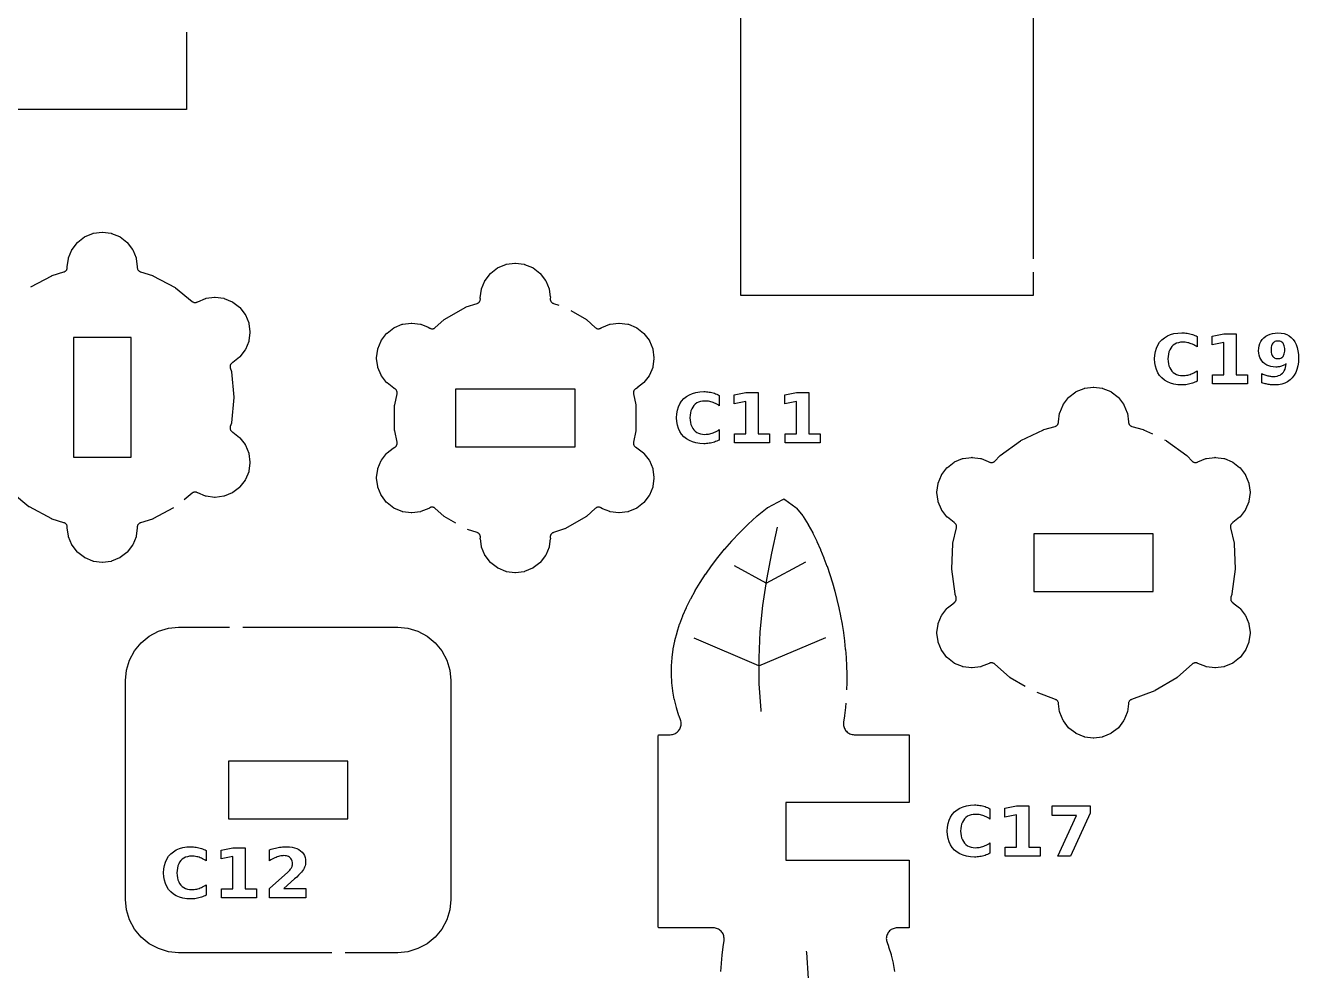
# Model space of a CAD drawing. Header units: millimetres. Extents: x 3 to 297, y 8 to 291.
# Drawn here: x 232.3 to 293.9, y 206.3 to 252 of the extents above; entities that cross this region are included whole.
import ezdxf

# ---------------------------------------------------------------- set-up
doc = ezdxf.new("R2010")
doc.units = ezdxf.units.MM
for name, color, linetype in [('CUT', 1, 'CONTINUOUS'), ('ENGRAVE', 5, 'CONTINUOUS'), ('SCORE', 7, 'CONTINUOUS')]:
    doc.layers.add(name, color=color, linetype=linetype)

msp = doc.modelspace()

# ---------------------------------------------------------------- linework, layer by layer
at = {"layer": 'CUT', "color": 1}
for points in [[(281.075, 240.05), (281.075, 238.925), (266.925, 238.925), (266.925, 252.925), (263.925, 252.925), (263.925, 265.075), (266.925, 265.075), (266.925, 279.075), (281.075, 279.075), (281.075, 275.5)], [(281.075, 274.85), (281.075, 240.7)], [(240.075, 251.6667), (240.075, 247.925), (226.4083, 247.925), (226.4083, 244.925), (216.2583, 244.925), (216.2583, 247.925), (205.7417, 247.925), (205.7417, 244.925), (195.5917, 244.925), (195.5917, 247.925), (181.925, 247.925), (181.925, 251.5833)], [(232.5405, 239.345), (233.5489, 239.884), (233.5605, 239.8895), (233.5726, 239.8938), (234.1442, 240.0672), (234.1665, 240.0752), (234.1863, 240.0845), (234.2051, 240.0957), (234.2228, 240.1087), (234.239, 240.1234), (234.2538, 240.1396), (234.2669, 240.1571), (234.2783, 240.1758), (234.2878, 240.1955), (234.2953, 240.2161), (234.3008, 240.2373), (234.3042, 240.2589), (234.3055, 240.2808), (234.3053, 240.2869), (234.3053, 240.3033), (234.3063, 240.3147), (234.3602, 240.7242), (234.3628, 240.7387), (234.3678, 240.7525), (234.5259, 241.1342), (234.5321, 241.1475), (234.5405, 241.1596), (234.792, 241.4873), (234.8015, 241.4986), (234.8127, 241.508), (235.1404, 241.7595), (235.1525, 241.7679), (235.1658, 241.7741), (235.5475, 241.9322), (235.5613, 241.9373), (235.5758, 241.9398), (235.9853, 241.9937), (236, 241.995), (236.0147, 241.9937), (236.4242, 241.9398), (236.4387, 241.9372), (236.4525, 241.9322), (236.8342, 241.7741), (236.8475, 241.7679), (236.8596, 241.7595), (237.1873, 241.508), (237.1986, 241.4985), (237.208, 241.4873), (237.4595, 241.1596), (237.4679, 241.1475), (237.4741, 241.1342), (237.6322, 240.7525), (237.6373, 240.7387), (237.6398, 240.7242), (237.6937, 240.3147), (237.6947, 240.3033), (237.6947, 240.2869), (237.6945, 240.2808), (237.6958, 240.2589), (237.6992, 240.2373), (237.7047, 240.2161), (237.7122, 240.1955), (237.7217, 240.1758), (237.7331, 240.1571), (237.7462, 240.1396), (237.761, 240.1234), (237.7772, 240.1087), (237.7949, 240.0957), (237.8137, 240.0845), (237.8335, 240.0752), (237.8558, 240.0672), (238.4274, 239.8938), (238.4395, 239.8895), (238.4511, 239.884), (239.5306, 239.307), (239.5416, 239.3004), (239.5519, 239.2927), (240.3493, 238.6383), (240.3691, 238.6237), (240.3886, 238.6121), (240.4092, 238.6026), (240.4306, 238.5951), (240.4527, 238.5899), (240.4752, 238.5869), (240.4978, 238.5862), (240.5205, 238.5878), (240.5428, 238.5916), (240.5647, 238.5977), (240.5858, 238.6059), (240.6077, 238.6171), (240.6114, 238.6193), (240.6218, 238.6241), (241.0034, 238.7822), (241.0173, 238.7873), (241.0318, 238.7898), (241.4413, 238.8437), (241.456, 238.845), (241.4706, 238.8437), (241.8802, 238.7898), (241.8947, 238.7872), (241.9085, 238.7822), (242.2901, 238.6241), (242.3035, 238.6179), (242.3155, 238.6095), (242.6432, 238.358), (242.6545, 238.3485), (242.664, 238.3373), (242.9154, 238.0096), (242.9239, 237.9975), (242.9301, 237.9842), (243.0882, 237.6025), (243.0932, 237.5887), (243.0958, 237.5742), (243.1497, 237.1647), (243.151, 237.15), (243.1497, 237.1353), (243.0958, 236.7258), (243.0932, 236.7113), (243.0882, 236.6975), (242.9301, 236.3158), (242.9239, 236.3025), (242.9154, 236.2904), (242.664, 235.9627), (242.6545, 235.9514), (242.6432, 235.942), (242.3155, 235.6905), (242.3061, 235.684), (242.3034, 235.6824), (242.2837, 235.6697), (242.2668, 235.6564), (242.2512, 235.6415), (242.2372, 235.6252), (242.2247, 235.6076), (242.214, 235.5889), (242.2051, 235.5693), (242.1982, 235.5489), (242.1932, 235.5279), (242.1903, 235.5066), (242.1894, 235.485), (242.1906, 235.4635), (242.1938, 235.4422), (242.1995, 235.4196), (242.2491, 235.2561), (242.2522, 235.2436), (242.2541, 235.2309), (242.3741, 234.0128), (242.3747, 234), (242.3741, 233.9872), (242.2541, 232.7691), (242.2522, 232.7564), (242.2491, 232.7439), (242.1995, 232.5804), (242.1938, 232.5578), (242.1906, 232.5365), (242.1894, 232.515), (242.1903, 232.4934), (242.1932, 232.4721), (242.1982, 232.4511), (242.2051, 232.4307), (242.214, 232.4111), (242.2247, 232.3924), (242.2372, 232.3748), (242.2512, 232.3585), (242.2668, 232.3436), (242.2837, 232.3303), (242.3034, 232.3176), (242.3061, 232.316), (242.3155, 232.3095), (242.6432, 232.058), (242.6545, 232.0485), (242.664, 232.0373), (242.9154, 231.7096), (242.9239, 231.6975), (242.9301, 231.6842), (243.0882, 231.3025), (243.0932, 231.2887), (243.0958, 231.2742), (243.1497, 230.8647), (243.151, 230.85), (243.1497, 230.8353), (243.0958, 230.4258), (243.0932, 230.4113), (243.0882, 230.3975), (242.9301, 230.0158), (242.9239, 230.0025), (242.9154, 229.9904), (242.664, 229.6627), (242.6545, 229.6514), (242.6432, 229.642), (242.3155, 229.3905), (242.3034, 229.3821), (242.2901, 229.3759), (241.9085, 229.2178), (241.8946, 229.2127), (241.8802, 229.2102), (241.4706, 229.1563), (241.4559, 229.155), (241.4413, 229.1563), (241.0318, 229.2102), (241.0172, 229.2128), (241.0034, 229.2178), (240.6218, 229.3759), (240.6114, 229.3807), (240.6077, 229.3829), (240.5858, 229.3941), (240.5647, 229.4023), (240.5428, 229.4084), (240.5205, 229.4122), (240.4978, 229.4138), (240.4752, 229.4131), (240.4527, 229.4101), (240.4306, 229.4049), (240.4092, 229.3974), (240.3886, 229.3879), (240.3691, 229.3763), (240.3493, 229.3617), (239.958, 229.0405)], [(253.1199, 227.9157), (252.5584, 228.2398), (252.5469, 228.2473), (252.5363, 228.2559), (252.1242, 228.627), (252.1055, 228.6422), (252.0869, 228.6545), (252.0672, 228.6649), (252.0465, 228.6733), (252.0252, 228.6796), (252.0033, 228.6838), (251.9811, 228.6857), (251.9588, 228.6855), (251.9366, 228.6831), (251.9148, 228.6785), (251.8936, 228.6717), (251.8731, 228.6629), (251.8537, 228.6521), (251.8401, 228.6427), (251.824, 228.6318), (251.8112, 228.6259), (251.4296, 228.4678), (251.4157, 228.4627), (251.4012, 228.4602), (250.9917, 228.4063), (250.977, 228.405), (250.9624, 228.4063), (250.5528, 228.4602), (250.5383, 228.4628), (250.5245, 228.4678), (250.1429, 228.6259), (250.1295, 228.6321), (250.1175, 228.6405), (249.7898, 228.892), (249.7785, 228.9015), (249.769, 228.9127), (249.5176, 229.2404), (249.5091, 229.2525), (249.5029, 229.2658), (249.3448, 229.6475), (249.3398, 229.6613), (249.3373, 229.6758), (249.2833, 230.0853), (249.2821, 230.1), (249.2833, 230.1147), (249.3373, 230.5242), (249.3398, 230.5387), (249.3448, 230.5525), (249.5029, 230.9342), (249.5092, 230.9475), (249.5176, 230.9596), (249.769, 231.2873), (249.7785, 231.2986), (249.7898, 231.308), (250.0843, 231.534), (250.0795, 231.5443), (250.1614, 231.5831), (250.1805, 231.5946), (250.1984, 231.6079), (250.2149, 231.6229), (250.2298, 231.6395), (250.2429, 231.6575), (250.2543, 231.6766), (250.2637, 231.6969), (250.271, 231.7179), (250.2762, 231.7395), (250.2793, 231.7616), (250.2801, 231.7839), (250.2788, 231.8061), (250.2749, 231.83), (250.1596, 232.3724), (250.1575, 232.3859), (250.1568, 232.3996), (250.1568, 233.6004), (250.1575, 233.6141), (250.1596, 233.6276), (250.2749, 234.17), (250.2788, 234.1939), (250.2801, 234.2161), (250.2793, 234.2384), (250.2762, 234.2605), (250.271, 234.2821), (250.2637, 234.3031), (250.2543, 234.3234), (250.2429, 234.3425), (250.2298, 234.3605), (250.2149, 234.3771), (250.1984, 234.3921), (250.1805, 234.4054), (250.1614, 234.4169), (250.1465, 234.424), (250.1291, 234.4324), (250.1175, 234.4405), (249.7898, 234.692), (249.7785, 234.7015), (249.769, 234.7127), (249.5176, 235.0404), (249.5091, 235.0525), (249.5029, 235.0658), (249.3448, 235.4475), (249.3398, 235.4613), (249.3373, 235.4758), (249.2833, 235.8853), (249.2821, 235.9), (249.2833, 235.9147), (249.3373, 236.3242), (249.3398, 236.3387), (249.3448, 236.3525), (249.5029, 236.7342), (249.5092, 236.7475), (249.5176, 236.7596), (249.769, 237.0873), (249.7785, 237.0986), (249.7898, 237.108), (250.1175, 237.3595), (250.1296, 237.3679), (250.1429, 237.3741), (250.5245, 237.5322), (250.5384, 237.5373), (250.5529, 237.5398), (250.9624, 237.5937), (250.9771, 237.595), (250.9917, 237.5937), (251.4013, 237.5398), (251.4158, 237.5372), (251.4296, 237.5322), (251.7725, 237.3902), (251.7791, 237.3995), (251.8537, 237.3479), (251.8731, 237.3371), (251.8936, 237.3283), (251.9148, 237.3215), (251.9366, 237.3169), (251.9588, 237.3145), (251.9811, 237.3143), (252.0033, 237.3162), (252.0252, 237.3204), (252.0465, 237.3267), (252.0672, 237.3351), (252.0869, 237.3455), (252.1055, 237.3578), (252.1242, 237.373), (252.5363, 237.7441), (252.5469, 237.7527), (252.5584, 237.7602), (253.5983, 238.3606), (253.6105, 238.3668), (253.6234, 238.3717), (254.1507, 238.5431), (254.1733, 238.5517), (254.1933, 238.5616), (254.2121, 238.5735), (254.2297, 238.5872), (254.2458, 238.6025), (254.2604, 238.6194), (254.2732, 238.6376), (254.2841, 238.657), (254.2931, 238.6774), (254.3, 238.6986), (254.3048, 238.7204), (254.3074, 238.7425), (254.3078, 238.7648), (254.3064, 238.7812), (254.305, 238.8006), (254.3063, 238.8147), (254.3602, 239.2242), (254.3628, 239.2387), (254.3678, 239.2525), (254.5259, 239.6342), (254.5321, 239.6475), (254.5405, 239.6596), (254.792, 239.9873), (254.8015, 239.9986), (254.8127, 240.008), (255.1404, 240.2595), (255.1525, 240.2679), (255.1658, 240.2741), (255.5475, 240.4322), (255.5613, 240.4373), (255.5758, 240.4398), (255.9853, 240.4937), (256, 240.495), (256.0147, 240.4937), (256.4242, 240.4398), (256.4387, 240.4372), (256.4525, 240.4322), (256.8342, 240.2741), (256.8475, 240.2679), (256.8596, 240.2595), (257.1873, 240.008), (257.1986, 239.9985), (257.208, 239.9873), (257.4595, 239.6596), (257.4679, 239.6475), (257.4741, 239.6342), (257.6322, 239.2525), (257.6373, 239.2387), (257.6398, 239.2242), (257.6883, 238.8562), (257.6996, 238.8552), (257.6922, 238.7648), (257.6926, 238.7425), (257.6952, 238.7204), (257.7, 238.6986), (257.7069, 238.6774), (257.7159, 238.657), (257.7268, 238.6376), (257.7396, 238.6194), (257.7542, 238.6025), (257.7703, 238.5872), (257.7879, 238.5735), (257.8067, 238.5616), (257.8267, 238.5517), (257.8493, 238.5431), (258.1045, 238.4601)], [(258.693, 238.1924), (259.4416, 237.7602), (259.4531, 237.7527), (259.4637, 237.7441), (259.8758, 237.373), (259.8945, 237.3578), (259.9131, 237.3455), (259.9328, 237.3351), (259.9535, 237.3267), (259.9748, 237.3204), (259.9967, 237.3162), (260.0189, 237.3143), (260.0412, 237.3145), (260.0634, 237.3169), (260.0852, 237.3215), (260.1064, 237.3283), (260.1269, 237.3371), (260.1463, 237.3479), (260.1599, 237.3573), (260.176, 237.3682), (260.1888, 237.3741), (260.5704, 237.5322), (260.5843, 237.5373), (260.5988, 237.5398), (261.0083, 237.5937), (261.023, 237.595), (261.0376, 237.5937), (261.4472, 237.5398), (261.4617, 237.5372), (261.4755, 237.5322), (261.8571, 237.3741), (261.8705, 237.3679), (261.8825, 237.3595), (262.2102, 237.108), (262.2215, 237.0985), (262.231, 237.0873), (262.4824, 236.7596), (262.4909, 236.7475), (262.4971, 236.7342), (262.6552, 236.3525), (262.6602, 236.3387), (262.6627, 236.3242), (262.7167, 235.9147), (262.7179, 235.9), (262.7167, 235.8853), (262.6627, 235.4758), (262.6602, 235.4613), (262.6552, 235.4475), (262.4971, 235.0658), (262.4908, 235.0525), (262.4824, 235.0404), (262.231, 234.7127), (262.2215, 234.7014), (262.2102, 234.692), (261.9157, 234.466), (261.9205, 234.4557), (261.8386, 234.4169), (261.8195, 234.4054), (261.8016, 234.3921), (261.7851, 234.3771), (261.7702, 234.3605), (261.7571, 234.3425), (261.7457, 234.3234), (261.7363, 234.3031), (261.729, 234.2821), (261.7238, 234.2605), (261.7207, 234.2384), (261.7199, 234.2161), (261.7212, 234.1939), (261.7251, 234.17), (261.8404, 233.6276), (261.8425, 233.6141), (261.8432, 233.6004), (261.8432, 232.3996), (261.8425, 232.3859), (261.8404, 232.3724), (261.7251, 231.83), (261.7212, 231.8061), (261.7199, 231.7839), (261.7207, 231.7616), (261.7238, 231.7395), (261.729, 231.7179), (261.7363, 231.6969), (261.7457, 231.6766), (261.7571, 231.6575), (261.7702, 231.6395), (261.7851, 231.6229), (261.8016, 231.6079), (261.8195, 231.5946), (261.8386, 231.5831), (261.8535, 231.576), (261.8709, 231.5676), (261.8825, 231.5595), (262.2102, 231.308), (262.2215, 231.2985), (262.231, 231.2873), (262.4824, 230.9596), (262.4909, 230.9475), (262.4971, 230.9342), (262.6552, 230.5525), (262.6602, 230.5387), (262.6627, 230.5242), (262.7167, 230.1147), (262.7179, 230.1), (262.7167, 230.0853), (262.6627, 229.6758), (262.6602, 229.6613), (262.6552, 229.6475), (262.4971, 229.2658), (262.4908, 229.2525), (262.4824, 229.2404), (262.231, 228.9127), (262.2215, 228.9014), (262.2102, 228.892), (261.8825, 228.6405), (261.8704, 228.6321), (261.8571, 228.6259), (261.4755, 228.4678), (261.4616, 228.4627), (261.4471, 228.4602), (261.0376, 228.4063), (261.0229, 228.405), (261.0083, 228.4063), (260.5987, 228.4602), (260.5842, 228.4628), (260.5704, 228.4678), (260.2275, 228.6098), (260.2209, 228.6005), (260.1463, 228.6521), (260.1269, 228.6629), (260.1064, 228.6717), (260.0852, 228.6785), (260.0634, 228.6831), (260.0412, 228.6855), (260.0189, 228.6857), (259.9967, 228.6838), (259.9748, 228.6796), (259.9535, 228.6733), (259.9328, 228.6649), (259.9131, 228.6545), (259.8945, 228.6422), (259.8758, 228.627), (259.4637, 228.2559), (259.4531, 228.2473), (259.4416, 228.2398), (258.4017, 227.6394), (258.3895, 227.6332), (258.3766, 227.6283), (257.8493, 227.4569), (257.8267, 227.4483), (257.8067, 227.4384), (257.7879, 227.4265), (257.7703, 227.4128), (257.7542, 227.3975), (257.7396, 227.3806), (257.7268, 227.3624), (257.7159, 227.343), (257.7069, 227.3226), (257.7, 227.3014), (257.6952, 227.2796), (257.6926, 227.2575), (257.6922, 227.2352), (257.6996, 227.1448), (257.6883, 227.1438), (257.6398, 226.7758), (257.6372, 226.7613), (257.6322, 226.7475), (257.4741, 226.3658), (257.4679, 226.3525), (257.4595, 226.3404), (257.208, 226.0127), (257.1985, 226.0014), (257.1873, 225.992), (256.8596, 225.7405), (256.8475, 225.7321), (256.8342, 225.7259), (256.4525, 225.5678), (256.4387, 225.5627), (256.4242, 225.5602), (256.0147, 225.5063), (256, 225.505), (255.9853, 225.5063), (255.5758, 225.5602), (255.5613, 225.5628), (255.5475, 225.5678), (255.1658, 225.7259), (255.1525, 225.7321), (255.1404, 225.7405), (254.8127, 225.992), (254.8014, 226.0015), (254.792, 226.0127), (254.5405, 226.3404), (254.5321, 226.3525), (254.5259, 226.3658), (254.3678, 226.7475), (254.3627, 226.7613), (254.3602, 226.7758), (254.3117, 227.1438), (254.3004, 227.1448), (254.3078, 227.2352), (254.3074, 227.2575), (254.3048, 227.2796), (254.3, 227.3014), (254.2931, 227.3226), (254.2841, 227.343), (254.2732, 227.3624), (254.2604, 227.3806), (254.2458, 227.3975), (254.2297, 227.4128), (254.2121, 227.4265), (254.1933, 227.4384), (254.1733, 227.4483), (254.1507, 227.4569), (253.69, 227.6066)], [(280.6867, 220.0029), (279.9689, 220.4317), (279.9591, 220.4382), (279.9499, 220.4455), (279.2042, 221.097), (279.1859, 221.1115), (279.1677, 221.1233), (279.1485, 221.1332), (279.1284, 221.1413), (279.1077, 221.1474), (279.0864, 221.1514), (279.0649, 221.1534), (279.0433, 221.1534), (279.0217, 221.1512), (279.0005, 221.147), (278.9798, 221.1408), (278.9581, 221.1319), (278.9452, 221.1259), (278.5636, 220.9678), (278.5497, 220.9627), (278.5352, 220.9602), (278.1257, 220.9063), (278.111, 220.905), (278.0964, 220.9063), (277.6868, 220.9602), (277.6723, 220.9628), (277.6585, 220.9678), (277.2769, 221.1259), (277.2635, 221.1321), (277.2515, 221.1405), (276.9238, 221.392), (276.9125, 221.4015), (276.903, 221.4127), (276.6516, 221.7404), (276.6431, 221.7525), (276.6369, 221.7658), (276.4788, 222.1475), (276.4738, 222.1613), (276.4712, 222.1758), (276.4173, 222.5853), (276.416, 222.6), (276.4173, 222.6147), (276.4712, 223.0242), (276.4738, 223.0387), (276.4788, 223.0525), (276.6369, 223.4342), (276.6431, 223.4475), (276.6516, 223.4596), (276.903, 223.7873), (276.9125, 223.7986), (276.9238, 223.808), (277.2515, 224.0595), (277.2594, 224.065), (277.2783, 224.0797), (277.2943, 224.0948), (277.3087, 224.1115), (277.3215, 224.1294), (277.3324, 224.1486), (277.3414, 224.1687), (277.3484, 224.1896), (277.3533, 224.2111), (277.3561, 224.2329), (277.3567, 224.2549), (277.3552, 224.2769), (277.3516, 224.2986), (277.3453, 224.3217), (277.3007, 224.4589), (277.2976, 224.4702), (277.2955, 224.4818), (277.1332, 225.6798), (277.1321, 225.6916), (277.1321, 225.7033), (277.1864, 226.9111), (277.1874, 226.9228), (277.1895, 226.9344), (277.3621, 227.6903), (277.3662, 227.7137), (277.3679, 227.7357), (277.3675, 227.7576), (277.3649, 227.7795), (277.3602, 227.801), (277.3534, 227.8219), (277.3446, 227.842), (277.3339, 227.8612), (277.3214, 227.8793), (277.3071, 227.8961), (277.2913, 227.9113), (277.2741, 227.925), (277.2691, 227.9282), (277.2515, 227.9405), (276.9238, 228.192), (276.9125, 228.2015), (276.903, 228.2127), (276.6516, 228.5404), (276.6431, 228.5525), (276.6369, 228.5658), (276.4788, 228.9475), (276.4738, 228.9613), (276.4712, 228.9758), (276.4173, 229.3853), (276.416, 229.4), (276.4173, 229.4147), (276.4712, 229.8242), (276.4738, 229.8387), (276.4788, 229.8525), (276.6369, 230.2342), (276.6431, 230.2475), (276.6516, 230.2596), (276.903, 230.5873), (276.9125, 230.5986), (276.9238, 230.608), (277.2515, 230.8595), (277.2635, 230.8679), (277.2769, 230.8741), (277.6585, 231.0322), (277.6724, 231.0373), (277.6868, 231.0398), (278.0964, 231.0937), (278.1111, 231.095), (278.1257, 231.0937), (278.5352, 231.0398), (278.5498, 231.0372), (278.5636, 231.0322), (278.8955, 230.8947), (278.8978, 230.8996), (278.9673, 230.8638), (278.9871, 230.8558), (279.0077, 230.8498), (279.0287, 230.8458), (279.0499, 230.8437), (279.0713, 230.8437), (279.0926, 230.8457), (279.1136, 230.8498), (279.1341, 230.8558), (279.154, 230.8637), (279.173, 230.8735), (279.191, 230.885), (279.2078, 230.8982), (279.2246, 230.9142), (279.4683, 231.1691), (279.4768, 231.1772), (279.486, 231.1845), (280.4641, 231.8952), (280.4739, 231.9016), (280.4843, 231.9072), (281.5736, 232.4318), (281.5844, 232.4364), (281.5956, 232.44), (282.1383, 232.5898), (282.1615, 232.5975), (282.182, 232.6067), (282.2016, 232.6178), (282.2199, 232.6309), (282.2368, 232.6457), (282.2522, 232.6622), (282.2658, 232.6801), (282.2776, 232.6993), (282.2874, 232.7195), (282.2951, 232.7407), (282.3007, 232.7625), (282.3041, 232.7847), (282.3046, 232.7954), (282.3063, 232.8147), (282.3602, 233.2242), (282.3628, 233.2387), (282.3678, 233.2525), (282.5259, 233.6342), (282.5321, 233.6475), (282.5405, 233.6596), (282.792, 233.9873), (282.8015, 233.9986), (282.8127, 234.008), (283.1404, 234.2595), (283.1525, 234.2679), (283.1658, 234.2741), (283.5475, 234.4322), (283.5613, 234.4373), (283.5758, 234.4398), (283.9853, 234.4937), (284, 234.495), (284.0147, 234.4937), (284.4242, 234.4398), (284.4387, 234.4372), (284.4525, 234.4322), (284.8342, 234.2741), (284.8475, 234.2679), (284.8596, 234.2595), (285.1873, 234.008), (285.1986, 233.9985), (285.208, 233.9873), (285.4595, 233.6596), (285.4679, 233.6475), (285.4741, 233.6342), (285.6322, 233.2525), (285.6373, 233.2387), (285.6398, 233.2242), (285.6937, 232.8147), (285.6954, 232.7954), (285.6959, 232.7847), (285.6993, 232.7625), (285.7049, 232.7407), (285.7126, 232.7195), (285.7224, 232.6993), (285.7342, 232.6801), (285.7478, 232.6622), (285.7632, 232.6457), (285.7801, 232.6309), (285.7984, 232.6178), (285.818, 232.6067), (285.8385, 232.5975), (285.8617, 232.5898), (286.4044, 232.44), (286.4156, 232.4364), (286.4264, 232.4318), (286.8545, 232.2257)], [(287.4401, 231.9436), (287.5157, 231.9072), (287.5261, 231.9016), (287.5359, 231.8952), (288.514, 231.1845), (288.5232, 231.1772), (288.5317, 231.1691), (288.7754, 230.9142), (288.7923, 230.8981), (288.8093, 230.8848), (288.8275, 230.8732), (288.8468, 230.8633), (288.8669, 230.8554), (288.8876, 230.8495), (288.9089, 230.8455), (288.9304, 230.8436), (288.952, 230.8438), (288.9734, 230.8461), (288.9946, 230.8504), (289.0152, 230.8567), (289.0369, 230.8656), (289.0553, 230.8743), (289.4364, 231.0322), (289.4503, 231.0373), (289.4648, 231.0398), (289.8743, 231.0937), (289.889, 231.095), (289.9036, 231.0937), (290.3132, 231.0398), (290.3277, 231.0372), (290.3415, 231.0322), (290.7231, 230.8741), (290.7365, 230.8679), (290.7485, 230.8595), (291.0762, 230.608), (291.0875, 230.5985), (291.097, 230.5873), (291.3484, 230.2596), (291.3569, 230.2475), (291.3631, 230.2342), (291.5212, 229.8525), (291.5262, 229.8387), (291.5288, 229.8242), (291.5827, 229.4147), (291.584, 229.4), (291.5827, 229.3853), (291.5288, 228.9758), (291.5262, 228.9613), (291.5212, 228.9475), (291.3631, 228.5658), (291.3569, 228.5525), (291.3484, 228.5404), (291.097, 228.2127), (291.0875, 228.2014), (291.0762, 228.192), (290.7485, 227.9405), (290.7309, 227.9282), (290.7259, 227.925), (290.7087, 227.9113), (290.6929, 227.8961), (290.6786, 227.8793), (290.6661, 227.8612), (290.6554, 227.842), (290.6466, 227.8219), (290.6398, 227.801), (290.6351, 227.7795), (290.6325, 227.7576), (290.6321, 227.7357), (290.6338, 227.7137), (290.6379, 227.6903), (290.8105, 226.9344), (290.8126, 226.9228), (290.8136, 226.9111), (290.8679, 225.7033), (290.8679, 225.6916), (290.8668, 225.6798), (290.7045, 224.4818), (290.7024, 224.4702), (290.6993, 224.4589), (290.6547, 224.3217), (290.6484, 224.2986), (290.6448, 224.2769), (290.6433, 224.2549), (290.6439, 224.2329), (290.6467, 224.2111), (290.6516, 224.1896), (290.6586, 224.1687), (290.6676, 224.1486), (290.6785, 224.1294), (290.6913, 224.1115), (290.7057, 224.0948), (290.7217, 224.0797), (290.7406, 224.065), (290.7485, 224.0595), (291.0762, 223.808), (291.0875, 223.7985), (291.097, 223.7873), (291.3484, 223.4596), (291.3569, 223.4475), (291.3631, 223.4342), (291.5212, 223.0525), (291.5262, 223.0387), (291.5288, 223.0242), (291.5827, 222.6147), (291.584, 222.6), (291.5827, 222.5853), (291.5288, 222.1758), (291.5262, 222.1613), (291.5212, 222.1475), (291.3631, 221.7658), (291.3569, 221.7525), (291.3484, 221.7404), (291.097, 221.4127), (291.0875, 221.4014), (291.0762, 221.392), (290.7485, 221.1405), (290.7365, 221.1321), (290.7231, 221.1259), (290.3415, 220.9678), (290.3276, 220.9627), (290.3132, 220.9602), (289.9036, 220.9063), (289.8889, 220.905), (289.8743, 220.9063), (289.4648, 220.9602), (289.4502, 220.9628), (289.4364, 220.9678), (289.0548, 221.1259), (289.0419, 221.1319), (289.0202, 221.1408), (288.9995, 221.147), (288.9783, 221.1512), (288.9567, 221.1534), (288.9351, 221.1534), (288.9136, 221.1514), (288.8923, 221.1474), (288.8716, 221.1413), (288.8515, 221.1332), (288.8323, 221.1233), (288.8141, 221.1115), (288.7958, 221.097), (288.0501, 220.4455), (288.0409, 220.4382), (288.0311, 220.4317), (286.9932, 219.8116), (286.9829, 219.806), (286.972, 219.8014), (285.8406, 219.3768), (285.8177, 219.3668), (285.7977, 219.3556), (285.7789, 219.3423), (285.7616, 219.3272), (285.7459, 219.3104), (285.732, 219.2921), (285.7201, 219.2725), (285.7102, 219.2518), (285.7024, 219.2301), (285.697, 219.2078), (285.6918, 219.1704), (285.6398, 218.7758), (285.6372, 218.7613), (285.6322, 218.7475), (285.4741, 218.3658), (285.4679, 218.3525), (285.4595, 218.3404), (285.208, 218.0127), (285.1985, 218.0014), (285.1873, 217.992), (284.8596, 217.7405), (284.8475, 217.7321), (284.8342, 217.7259), (284.4525, 217.5678), (284.4387, 217.5627), (284.4242, 217.5602), (284.0147, 217.5063), (284, 217.505), (283.9853, 217.5063), (283.5758, 217.5602), (283.5613, 217.5628), (283.5475, 217.5678), (283.1658, 217.7259), (283.1525, 217.7321), (283.1404, 217.7405), (282.8127, 217.992), (282.8014, 218.0015), (282.792, 218.0127), (282.5405, 218.3404), (282.5321, 218.3525), (282.5259, 218.3658), (282.3678, 218.7475), (282.3627, 218.7613), (282.3602, 218.7758), (282.3082, 219.1704), (282.303, 219.2078), (282.2976, 219.2301), (282.2898, 219.2518), (282.2799, 219.2725), (282.268, 219.2921), (282.2541, 219.3104), (282.2384, 219.3272), (282.2211, 219.3423), (282.2023, 219.3556), (282.1823, 219.3668), (282.1594, 219.3768), (281.2654, 219.7123)], [(239.4432, 228.6463), (238.4511, 228.116), (238.4395, 228.1105), (238.4274, 228.1062), (237.8558, 227.9328), (237.8335, 227.9248), (237.8137, 227.9155), (237.7949, 227.9043), (237.7772, 227.8913), (237.761, 227.8766), (237.7462, 227.8604), (237.7331, 227.8429), (237.7217, 227.8242), (237.7122, 227.8045), (237.7047, 227.7839), (237.6992, 227.7627), (237.6958, 227.7411), (237.6945, 227.7192), (237.6947, 227.7131), (237.6947, 227.6967), (237.6937, 227.6853), (237.6398, 227.2758), (237.6372, 227.2613), (237.6322, 227.2475), (237.4741, 226.8658), (237.4679, 226.8525), (237.4595, 226.8404), (237.208, 226.5127), (237.1985, 226.5014), (237.1873, 226.492), (236.8596, 226.2405), (236.8475, 226.2321), (236.8342, 226.2259), (236.4525, 226.0678), (236.4387, 226.0627), (236.4242, 226.0602), (236.0147, 226.0063), (236, 226.005), (235.9853, 226.0063), (235.5758, 226.0602), (235.5613, 226.0628), (235.5475, 226.0678), (235.1658, 226.2259), (235.1525, 226.2321), (235.1404, 226.2405), (234.8127, 226.492), (234.8014, 226.5015), (234.792, 226.5127), (234.5405, 226.8404), (234.5321, 226.8525), (234.5259, 226.8658), (234.3678, 227.2475), (234.3627, 227.2613), (234.3602, 227.2758), (234.3063, 227.6853), (234.3053, 227.6967), (234.3053, 227.7131), (234.3055, 227.7192), (234.3042, 227.7411), (234.3008, 227.7627), (234.2953, 227.7839), (234.2878, 227.8045), (234.2783, 227.8242), (234.2669, 227.8429), (234.2538, 227.8604), (234.239, 227.8766), (234.2228, 227.8913), (234.2051, 227.9043), (234.1863, 227.9155), (234.1665, 227.9248), (234.1442, 227.9328), (233.5726, 228.1062), (233.5605, 228.1105), (233.5489, 228.116), (232.4694, 228.693), (232.4584, 228.6996), (232.4481, 228.7073), (231.6507, 229.3617)], [(265.9609, 206.2078), (265.9822, 206.6002), (265.9829, 206.6101), (266.0157, 207.0023), (266.0167, 207.0124), (266.0614, 207.4045), (266.0627, 207.4148), (266.1075, 207.7225), (266.1126, 207.7771), (266.1123, 207.8301), (266.1066, 207.8827), (266.0956, 207.9345), (266.0795, 207.9849), (266.0584, 208.0335), (266.0324, 208.0796), (266.002, 208.123), (265.9674, 208.163), (265.9289, 208.1993), (265.8869, 208.2316), (265.8419, 208.2595), (265.7944, 208.2827), (265.7447, 208.301), (265.6934, 208.3143), (265.6411, 208.3222), (265.5863, 208.325), (263.0129, 208.325), (262.9291, 208.3291), (262.925, 208.4129), (262.925, 217.5871), (262.9291, 217.6709), (263.0129, 217.675), (263.5055, 217.675), (263.5578, 217.6775), (263.6079, 217.6848), (263.6571, 217.6969), (263.7049, 217.7137), (263.7508, 217.735), (263.7945, 217.7607), (263.8355, 217.7904), (263.8734, 217.8239), (263.908, 217.8609), (263.9388, 217.9011), (263.9656, 217.9441), (263.9881, 217.9895), (264.0062, 218.0368), (264.0196, 218.0856), (264.0282, 218.1355), (264.032, 218.186), (264.0309, 218.2366), (264.0249, 218.2869), (264.0141, 218.3364), (263.9981, 218.3863), (263.9304, 218.5665), (263.9241, 218.5849), (263.8042, 218.9702), (263.7987, 218.9897), (263.7039, 219.3742), (263.6995, 219.3945), (263.6296, 219.7784), (263.6264, 219.7994), (263.5812, 220.1829), (263.5794, 220.2043), (263.5589, 220.5876), (263.5584, 220.6092), (263.5624, 220.9925), (263.5633, 221.0138), (263.5916, 221.3974), (263.5938, 221.4182), (263.6463, 221.8023), (263.6497, 221.8224), (263.7261, 222.2071), (263.7305, 222.2262), (263.8307, 222.6118), (263.8359, 222.6298), (263.9595, 223.0163), (263.9654, 223.033), (264.1123, 223.4205), (264.1186, 223.436), (264.2883, 223.8244), (264.295, 223.8387), (264.4872, 224.2281), (264.494, 224.2411), (264.7083, 224.6314), (264.7152, 224.6433), (264.9512, 225.0345), (264.9581, 225.0454), (265.2155, 225.4372), (265.2224, 225.4473), (265.501, 225.8397), (265.5078, 225.849), (265.8075, 226.242), (265.8144, 226.2508), (266.1354, 226.6441), (266.1425, 226.6525), (266.4857, 227.046), (266.4933, 227.0544), (266.8602, 227.4476), (266.8688, 227.4566), (267.263, 227.849), (267.2739, 227.8594), (267.7024, 228.2498), (267.7188, 228.2638), (268.2029, 228.6512), (268.2179, 228.6621), (268.2338, 228.6716), (268.9529, 229.0598), (269.0054, 229.0849), (269.0551, 229.0527), (269.5867, 228.668), (269.6045, 228.6538), (269.6193, 228.6365), (269.9166, 228.2563), (269.9355, 228.2295), (270.1786, 227.8472), (270.1893, 227.829), (270.4028, 227.4416), (270.4101, 227.4275), (270.6016, 227.0376), (270.6071, 227.0258), (270.781, 226.6344), (270.7853, 226.6241), (270.9443, 226.2318), (270.9479, 226.2224), (271.0936, 225.8295), (271.0967, 225.8207), (271.2304, 225.4274), (271.2331, 225.419), (271.3555, 225.0254), (271.358, 225.0173), (271.4697, 224.6236), (271.4718, 224.6156), (271.5732, 224.2218), (271.5752, 224.2139), (271.6665, 223.82), (271.6682, 223.8121), (271.7497, 223.4183), (271.7512, 223.4103), (271.8228, 223.0165), (271.8242, 223.0085), (271.886, 222.6148), (271.8872, 222.6066), (271.9391, 222.213), (271.9401, 222.2047), (271.9821, 221.8113), (271.9829, 221.8028), (272.0149, 221.4095), (272.0154, 221.4008), (272.0372, 221.0076), (272.0376, 220.9987), (272.0489, 220.6057), (272.0491, 220.5966), (272.0498, 220.2038), (272.0497, 220.1944), (272.0407, 219.8489)], [(247.109, 207.125), (239.6963, 207.125), (239.1976, 207.1741), (238.7145, 207.3207), (238.2692, 207.5587), (237.8789, 207.8789), (237.5587, 208.2692), (237.3207, 208.7145), (237.1741, 209.1976), (237.125, 209.6963), (237.125, 220.3037), (237.1741, 220.8024), (237.3207, 221.2855), (237.5587, 221.7308), (237.8789, 222.1211), (238.2692, 222.4413), (238.7145, 222.6793), (239.1976, 222.8259), (239.6963, 222.875), (242.1633, 222.875)], [(242.8133, 222.875), (250.3037, 222.875), (250.8024, 222.8259), (251.2855, 222.6793), (251.7308, 222.4413), (252.1211, 222.1211), (252.4413, 221.7308), (252.6793, 221.2855), (252.8259, 220.8024), (252.875, 220.3037), (252.875, 209.6963), (252.8259, 209.1976), (252.6793, 208.7145), (252.4413, 208.2692), (252.1211, 207.8789), (251.7308, 207.5587), (251.2855, 207.3207), (250.8024, 207.1741), (250.3037, 207.125), (247.759, 207.125)], [(272.0013, 219.2002), (271.9843, 218.9977), (271.9833, 218.9876), (271.9386, 218.5955), (271.9373, 218.5852), (271.8925, 218.2775), (271.8874, 218.2229), (271.8877, 218.1699), (271.8934, 218.1173), (271.9044, 218.0655), (271.9205, 218.0151), (271.9416, 217.9665), (271.9676, 217.9204), (271.998, 217.877), (272.0326, 217.837), (272.0711, 217.8007), (272.1131, 217.7684), (272.1581, 217.7405), (272.2056, 217.7173), (272.2553, 217.699), (272.3066, 217.6857), (272.3589, 217.6778), (272.4137, 217.675), (274.9871, 217.675), (275.0709, 217.6709), (275.075, 217.5871), (275.075, 214.395), (269.105, 214.395), (269.105, 211.605), (275.075, 211.605), (275.075, 208.4129), (275.0709, 208.3291), (274.9871, 208.325), (274.4945, 208.325), (274.4422, 208.3225), (274.3921, 208.3152), (274.3429, 208.3031), (274.2951, 208.2863), (274.2492, 208.265), (274.2055, 208.2393), (274.1645, 208.2096), (274.1266, 208.1761), (274.092, 208.1391), (274.0612, 208.0989), (274.0344, 208.0559), (274.0119, 208.0105), (273.9938, 207.9632), (273.9804, 207.9144), (273.9718, 207.8645), (273.968, 207.814), (273.9691, 207.7634), (273.9751, 207.7131), (273.9859, 207.6636), (274.0019, 207.6137), (274.0696, 207.4335), (274.0759, 207.4151), (274.1958, 207.0298), (274.2013, 207.0103), (274.2961, 206.6258), (274.3005, 206.6055), (274.3704, 206.2216)]]:
    msp.add_lwpolyline(points, dxfattribs=at)
for points in [[(237.395, 231.105), (237.395, 236.895), (234.605, 236.895), (234.605, 231.105), (237.395, 231.105)], [(258.895, 234.395), (253.105, 234.395), (253.105, 231.605), (258.895, 231.605), (258.895, 234.395)], [(286.895, 227.395), (281.105, 227.395), (281.105, 224.605), (286.895, 224.605), (286.895, 227.395)], [(247.895, 213.605), (247.895, 216.395), (242.105, 216.395), (242.105, 213.605), (247.895, 213.605)]]:
    msp.add_lwpolyline(points, close=True, dxfattribs=at)
at = {"layer": 'ENGRAVE', "color": 5}
for points in [[(288.9079, 234.7251), (288.8483, 234.7014), (288.788, 234.6801), (288.7268, 234.6612), (288.6648, 234.6448), (288.602, 234.6309), (288.5382, 234.6195), (288.4736, 234.6107), (288.408, 234.6043), (288.3415, 234.6005), (288.2742, 234.5993), (288.0788, 234.6087), (287.8975, 234.637), (287.7302, 234.6841), (287.5768, 234.7501), (287.4376, 234.8349), (287.3123, 234.9386), (287.2039, 235.0584), (287.1151, 235.1917), (287.0462, 235.3384), (286.9969, 235.4985), (286.9673, 235.6721), (286.9575, 235.859), (286.9673, 236.0465), (286.9969, 236.2204), (287.0462, 236.3809), (287.1151, 236.5278), (287.2039, 236.6612), (287.3123, 236.7811), (287.4376, 236.8848), (287.5768, 236.9696), (287.7302, 237.0356), (287.8975, 237.0827), (288.0788, 237.111), (288.2742, 237.1204), (288.3415, 237.1192), (288.408, 237.1154), (288.4736, 237.109), (288.5382, 237.1002), (288.602, 237.0888), (288.6648, 237.0748), (288.7268, 237.0584), (288.788, 237.0396), (288.8483, 237.0183), (288.9079, 236.9946), (288.9666, 236.9684), (289.0245, 236.9398), (289.0245, 236.4368), (288.9666, 236.4747), (288.9089, 236.509), (288.8516, 236.5398), (288.7945, 236.567), (288.7376, 236.5908), (288.6811, 236.611), (288.6242, 236.6279), (288.5662, 236.6417), (288.5073, 236.6525), (288.4474, 236.6602), (288.3865, 236.6648), (288.3246, 236.6663), (288.2169, 236.6604), (288.117, 236.6424), (288.0252, 236.6126), (287.9412, 236.5708), (287.8653, 236.5171), (287.7973, 236.4515), (287.7386, 236.3753), (287.6906, 236.2902), (287.6533, 236.1959), (287.6266, 236.0927), (287.6106, 235.9804), (287.6052, 235.859), (287.6106, 235.7382), (287.6266, 235.6263), (287.6533, 235.5233), (287.6906, 235.4293), (287.7386, 235.3443), (287.7973, 235.2682), (287.8653, 235.2026), (287.9412, 235.1488), (288.0252, 235.1071), (288.117, 235.0772), (288.2169, 235.0593), (288.3246, 235.0534), (288.3865, 235.0549), (288.4474, 235.0595), (288.5073, 235.0672), (288.5662, 235.078), (288.6242, 235.0918), (288.6811, 235.1087), (288.7376, 235.1289), (288.7945, 235.1526), (288.8516, 235.1799), (288.9089, 235.2107), (288.9666, 235.245), (289.0245, 235.2829), (289.0245, 234.7799), (288.9666, 234.7513), (288.9079, 234.7251)], [(290.3151, 236.65), (289.747, 236.5329), (289.747, 236.9593), (290.3118, 237.0765), (290.9075, 237.0765), (290.9075, 235.0794), (291.4609, 235.0794), (291.4609, 234.6465), (289.7617, 234.6465), (289.7617, 235.0794), (290.3151, 235.0794), (290.3151, 236.65)], [(292.2069, 235.127), (292.2558, 235.1066), (292.3039, 235.0882), (292.3513, 235.0716), (292.3979, 235.057), (292.4438, 235.0444), (292.4893, 235.0337), (292.5346, 235.025), (292.5798, 235.0182), (292.6247, 235.0133), (292.6694, 235.0104), (292.714, 235.0094), (292.8039, 235.0137), (292.8869, 235.0267), (292.9631, 235.0483), (293.0323, 235.0785), (293.0947, 235.1174), (293.1502, 235.1649), (293.1987, 235.2208), (293.2401, 235.2852), (293.2743, 235.3579), (293.3014, 235.439), (293.3214, 235.5285), (293.3341, 235.6263), (293.2968, 235.6003), (293.2587, 235.5765), (293.2198, 235.5551), (293.1801, 235.5359), (293.1395, 235.5189), (293.0981, 235.5042), (293.0558, 235.4918), (293.0122, 235.4816), (292.9675, 235.4737), (292.9216, 235.468), (292.8746, 235.4646), (292.8263, 235.4635), (292.7061, 235.4696), (292.5939, 235.4877), (292.4896, 235.5178), (292.3934, 235.5601), (292.3052, 235.6144), (292.2249, 235.6808), (292.1551, 235.7571), (292.0979, 235.8409), (292.0534, 235.9325), (292.0217, 236.0316), (292.0026, 236.1385), (291.9963, 236.2529), (292.0033, 236.3793), (292.0246, 236.497), (292.0599, 236.6061), (292.1095, 236.7065), (292.1731, 236.7982), (292.251, 236.8812), (292.3407, 236.9533), (292.44, 237.0123), (292.549, 237.0582), (292.6676, 237.0909), (292.7959, 237.1106), (292.9338, 237.1172), (293.0862, 237.1083), (293.2267, 237.0815), (293.3553, 237.037), (293.4719, 236.9747), (293.5767, 236.8945), (293.6694, 236.7965), (293.749, 236.6823), (293.8141, 236.5533), (293.8647, 236.4096), (293.9009, 236.2511), (293.9226, 236.0779), (293.9298, 235.89), (293.9214, 235.6964), (293.896, 235.5171), (293.8538, 235.3522), (293.7946, 235.2017), (293.7185, 235.0654), (293.6255, 234.9435), (293.5177, 234.8383), (293.3974, 234.7523), (293.2646, 234.6853), (293.1191, 234.6375), (292.9611, 234.6088), (292.7905, 234.5993), (292.734, 234.6), (292.6782, 234.6021), (292.6233, 234.6056), (292.5692, 234.6105), (292.5159, 234.6168), (292.4634, 234.6245), (292.4115, 234.6336), (292.3599, 234.6441), (292.3088, 234.656), (292.2579, 234.6693), (292.2075, 234.6841), (292.1574, 234.7002), (292.1574, 235.1494), (292.2069, 235.127)], [(293.031, 235.8823), (293.0745, 235.8971), (293.1135, 235.9178), (293.148, 235.9445), (293.1779, 235.977), (293.2033, 236.0155), (293.224, 236.0599), (293.2402, 236.1103), (293.2517, 236.1666), (293.2586, 236.2287), (293.2609, 236.2969), (293.2586, 236.3645), (293.2517, 236.4263), (293.2402, 236.4824), (293.224, 236.5327), (293.2033, 236.5772), (293.1779, 236.6159), (293.148, 236.6487), (293.1135, 236.6755), (293.0745, 236.6964), (293.031, 236.7113), (292.983, 236.7203), (292.9305, 236.7233), (292.878, 236.7203), (292.8299, 236.7113), (292.7865, 236.6964), (292.7475, 236.6755), (292.713, 236.6487), (292.6831, 236.6159), (292.6577, 236.5772), (292.637, 236.5327), (292.6208, 236.4824), (292.6093, 236.4263), (292.6024, 236.3645), (292.6001, 236.2969), (292.6024, 236.2287), (292.6093, 236.1666), (292.6208, 236.1103), (292.637, 236.0599), (292.6577, 236.0155), (292.6831, 235.977), (292.713, 235.9445), (292.7475, 235.9178), (292.7865, 235.8971), (292.8299, 235.8823), (292.878, 235.8734), (292.9305, 235.8704), (292.983, 235.8734), (293.031, 235.8823)], [(265.8178, 231.9048), (265.7591, 231.8787), (265.6995, 231.8549), (265.6392, 231.8336), (265.578, 231.8148), (265.516, 231.7984), (265.4532, 231.7844), (265.3894, 231.7731), (265.3248, 231.7642), (265.2592, 231.7579), (265.1928, 231.7541), (265.1254, 231.7528), (264.9301, 231.7622), (264.7487, 231.7905), (264.5814, 231.8376), (264.4281, 231.9036), (264.2888, 231.9885), (264.1635, 232.0922), (264.0551, 232.212), (263.9664, 232.3452), (263.8974, 232.4919), (263.8481, 232.6521), (263.8185, 232.8256), (263.8087, 233.0126), (263.8185, 233.2), (263.8481, 233.374), (263.8974, 233.5344), (263.9664, 233.6813), (264.0551, 233.8147), (264.1635, 233.9346), (264.2888, 234.0383), (264.4281, 234.1231), (264.5814, 234.1891), (264.7487, 234.2363), (264.9301, 234.2645), (265.1254, 234.274), (265.1928, 234.2727), (265.2592, 234.2689), (265.3248, 234.2626), (265.3894, 234.2537), (265.4532, 234.2423), (265.516, 234.2284), (265.578, 234.212), (265.6392, 234.1931), (265.6995, 234.1718), (265.7591, 234.1481), (265.8178, 234.1219), (265.8757, 234.0933), (265.8757, 233.5904), (265.8178, 233.6282), (265.7602, 233.6625), (265.7028, 233.6933), (265.6457, 233.7206), (265.5889, 233.7443), (265.5323, 233.7645), (265.4754, 233.7814), (265.4175, 233.7953), (265.3586, 233.806), (265.2987, 233.8137), (265.2378, 233.8183), (265.1759, 233.8199), (265.0681, 233.8139), (264.9683, 233.796), (264.8764, 233.7661), (264.7925, 233.7244), (264.7165, 233.6707), (264.6485, 233.605), (264.5898, 233.5289), (264.5418, 233.4437), (264.5045, 233.3495), (264.4778, 233.2462), (264.4618, 233.1339), (264.4565, 233.0126), (264.4618, 232.8917), (264.4778, 232.7798), (264.5045, 232.6769), (264.5418, 232.5829), (264.5898, 232.4978), (264.6485, 232.4217), (264.7165, 232.3561), (264.7925, 232.3024), (264.8764, 232.2606), (264.9683, 232.2308), (265.0681, 232.2129), (265.1759, 232.2069), (265.2378, 232.2084), (265.2987, 232.213), (265.3586, 232.2207), (265.4175, 232.2315), (265.4754, 232.2453), (265.5323, 232.2622), (265.5889, 232.2824), (265.6457, 232.3062), (265.7028, 232.3334), (265.7602, 232.3642), (265.8178, 232.3986), (265.8757, 232.4364), (265.8757, 231.9335), (265.8178, 231.9048)], [(267.1663, 233.8036), (266.5983, 233.6864), (266.5983, 234.1128), (267.163, 234.23), (267.7587, 234.23), (267.7587, 232.2329), (268.3121, 232.2329), (268.3121, 231.8), (266.6129, 231.8), (266.6129, 232.2329), (267.1663, 232.2329), (267.1663, 233.8036)], [(269.619, 233.8036), (269.0509, 233.6864), (269.0509, 234.1128), (269.6157, 234.23), (270.2114, 234.23), (270.2114, 232.2329), (270.7648, 232.2329), (270.7648, 231.8), (269.0656, 231.8), (269.0656, 232.2329), (269.619, 232.2329), (269.619, 233.8036)], [(278.9252, 211.9048), (278.8664, 211.8787), (278.8069, 211.8549), (278.7465, 211.8336), (278.6854, 211.8148), (278.6234, 211.7984), (278.5605, 211.7844), (278.4968, 211.7731), (278.4321, 211.7642), (278.3666, 211.7579), (278.3001, 211.7541), (278.2327, 211.7528), (278.0374, 211.7622), (277.856, 211.7905), (277.6887, 211.8376), (277.5354, 211.9036), (277.3961, 211.9885), (277.2708, 212.0922), (277.1624, 212.212), (277.0737, 212.3452), (277.0047, 212.4919), (276.9554, 212.6521), (276.9259, 212.8256), (276.916, 213.0126), (276.9259, 213.2), (276.9554, 213.374), (277.0047, 213.5344), (277.0737, 213.6813), (277.1624, 213.8147), (277.2708, 213.9346), (277.3961, 214.0383), (277.5354, 214.1231), (277.6887, 214.1891), (277.856, 214.2363), (278.0374, 214.2645), (278.2327, 214.274), (278.3001, 214.2727), (278.3666, 214.2689), (278.4321, 214.2626), (278.4968, 214.2537), (278.5605, 214.2423), (278.6234, 214.2284), (278.6854, 214.212), (278.7465, 214.1931), (278.8069, 214.1718), (278.8664, 214.1481), (278.9252, 214.1219), (278.9831, 214.0933), (278.9831, 213.5904), (278.9252, 213.6282), (278.8675, 213.6625), (278.8101, 213.6933), (278.753, 213.7206), (278.6962, 213.7443), (278.6396, 213.7645), (278.5827, 213.7814), (278.5248, 213.7953), (278.4659, 213.806), (278.406, 213.8137), (278.3451, 213.8183), (278.2832, 213.8199), (278.1754, 213.8139), (278.0756, 213.796), (277.9837, 213.7661), (277.8998, 213.7244), (277.8239, 213.6707), (277.7559, 213.605), (277.6972, 213.5289), (277.6492, 213.4437), (277.6118, 213.3495), (277.5851, 213.2462), (277.5691, 213.1339), (277.5638, 213.0126), (277.5691, 212.8917), (277.5851, 212.7798), (277.6118, 212.6769), (277.6492, 212.5829), (277.6972, 212.4978), (277.7559, 212.4217), (277.8239, 212.3561), (277.8998, 212.3024), (277.9837, 212.2606), (278.0756, 212.2308), (278.1754, 212.2129), (278.2832, 212.2069), (278.3451, 212.2084), (278.406, 212.213), (278.4659, 212.2207), (278.5248, 212.2315), (278.5827, 212.2453), (278.6396, 212.2622), (278.6962, 212.2824), (278.753, 212.3062), (278.8101, 212.3334), (278.8675, 212.3642), (278.9252, 212.3986), (278.9831, 212.4364), (278.9831, 211.9335), (278.9252, 211.9048)], [(280.2736, 213.8036), (279.7056, 213.6864), (279.7056, 214.1128), (280.2704, 214.23), (280.8661, 214.23), (280.8661, 212.2329), (281.4195, 212.2329), (281.4195, 211.8), (279.7202, 211.8), (279.7202, 212.2329), (280.2736, 212.2329), (280.2736, 213.8036)], [(283.8363, 213.8768), (282.8891, 211.8), (282.2787, 211.8), (283.1755, 213.7694), (282.0053, 213.7694), (282.0053, 214.23), (283.8363, 214.23), (283.8363, 213.8768)], [(240.9743, 209.8798), (240.9156, 209.8537), (240.8561, 209.8299), (240.7957, 209.8086), (240.7345, 209.7898), (240.6726, 209.7734), (240.6097, 209.7594), (240.546, 209.7481), (240.4813, 209.7392), (240.4158, 209.7329), (240.3493, 209.7291), (240.2819, 209.7278), (240.0866, 209.7372), (239.9052, 209.7655), (239.7379, 209.8126), (239.5846, 209.8786), (239.4453, 209.9635), (239.32, 210.0672), (239.2116, 210.187), (239.1229, 210.3202), (239.0539, 210.4669), (239.0046, 210.6271), (238.9751, 210.8006), (238.9652, 210.9876), (238.9751, 211.175), (239.0046, 211.349), (239.0539, 211.5094), (239.1229, 211.6563), (239.2116, 211.7897), (239.32, 211.9096), (239.4453, 212.0133), (239.5846, 212.0981), (239.7379, 212.1641), (239.9052, 212.2113), (240.0866, 212.2395), (240.2819, 212.249), (240.3493, 212.2477), (240.4158, 212.2439), (240.4813, 212.2376), (240.546, 212.2287), (240.6097, 212.2173), (240.6726, 212.2034), (240.7345, 212.187), (240.7957, 212.1681), (240.8561, 212.1468), (240.9156, 212.1231), (240.9743, 212.0969), (241.0323, 212.0683), (241.0323, 211.5654), (240.9743, 211.6032), (240.9167, 211.6375), (240.8593, 211.6683), (240.8022, 211.6956), (240.7454, 211.7193), (240.6888, 211.7395), (240.6319, 211.7564), (240.574, 211.7703), (240.5151, 211.781), (240.4552, 211.7887), (240.3943, 211.7933), (240.3324, 211.7949), (240.2246, 211.7889), (240.1248, 211.771), (240.0329, 211.7411), (239.949, 211.6994), (239.873, 211.6457), (239.805, 211.58), (239.7464, 211.5039), (239.6983, 211.4187), (239.661, 211.3245), (239.6343, 211.2212), (239.6183, 211.1089), (239.613, 210.9876), (239.6183, 210.8667), (239.6343, 210.7548), (239.661, 210.6519), (239.6983, 210.5579), (239.7464, 210.4728), (239.805, 210.3967), (239.873, 210.3311), (239.949, 210.2774), (240.0329, 210.2356), (240.1248, 210.2058), (240.2246, 210.1879), (240.3324, 210.1819), (240.3943, 210.1834), (240.4552, 210.188), (240.5151, 210.1957), (240.574, 210.2065), (240.6319, 210.2203), (240.6888, 210.2372), (240.7454, 210.2574), (240.8022, 210.2812), (240.8593, 210.3084), (240.9167, 210.3392), (240.9743, 210.3736), (241.0323, 210.4114), (241.0323, 209.9085), (240.9743, 209.8798)], [(242.3228, 211.7786), (241.7548, 211.6614), (241.7548, 212.0878), (242.3196, 212.205), (242.9153, 212.205), (242.9153, 210.2079), (243.4687, 210.2079), (243.4687, 209.775), (241.7694, 209.775), (241.7694, 210.2079), (242.3228, 210.2079), (242.3228, 211.7786)], [(245.8611, 209.775), (244.0951, 209.775), (244.0951, 210.2356), (244.9822, 211.0185), (245.0201, 211.0542), (245.0545, 211.0896), (245.0855, 211.1247), (245.1131, 211.1595), (245.1373, 211.1941), (245.158, 211.2285), (245.1754, 211.2629), (245.1896, 211.2977), (245.2007, 211.333), (245.2086, 211.3688), (245.2134, 211.405), (245.2149, 211.4417), (245.2118, 211.4968), (245.2022, 211.5482), (245.1863, 211.5959), (245.1639, 211.6399), (245.1353, 211.6802), (245.1002, 211.7167), (245.0598, 211.7486), (245.0153, 211.7746), (244.9665, 211.7949), (244.9136, 211.8093), (244.8564, 211.818), (244.795, 211.8209), (244.7454, 211.8192), (244.6943, 211.8139), (244.6416, 211.8052), (244.5874, 211.793), (244.5317, 211.7774), (244.4744, 211.7582), (244.4157, 211.7357), (244.3556, 211.7097), (244.2941, 211.6803), (244.2313, 211.6476), (244.1672, 211.6114), (244.1017, 211.5719), (244.1017, 212.1057), (244.1721, 212.1281), (244.2422, 212.1487), (244.312, 212.1674), (244.3816, 212.1842), (244.4509, 212.1992), (244.52, 212.2123), (244.5886, 212.2235), (244.6569, 212.2327), (244.7246, 212.2398), (244.7919, 212.2449), (244.8588, 212.2479), (244.9252, 212.249), (245.0652, 212.2436), (245.1944, 212.2276), (245.3128, 212.2009), (245.4204, 212.1636), (245.5172, 212.1156), (245.6031, 212.0569), (245.677, 211.9887), (245.7374, 211.912), (245.7844, 211.827), (245.818, 211.7336), (245.8381, 211.6317), (245.8448, 211.5214), (245.842, 211.456), (245.8334, 211.392), (245.8192, 211.3296), (245.7993, 211.2686), (245.7736, 211.2091), (245.7423, 211.1511), (245.7018, 211.0907), (245.6488, 211.0237), (245.5832, 210.9503), (245.505, 210.8705), (245.4143, 210.7841), (245.311, 210.6913), (244.7918, 210.2356), (245.8611, 210.2356), (245.8611, 209.775)]]:
    msp.add_lwpolyline(points, close=True, dxfattribs=at)
at = {"layer": 'SCORE', "color": 7}
for points in [[(267.9117, 218.8), (267.9042, 218.8618), (267.8176, 220.1273), (267.8036, 221.3927), (267.863, 222.6582), (267.9924, 223.9236), (268.1836, 225.1891), (268.4249, 226.4545), (268.7016, 227.72)], [(268.1515, 225), (266.608, 225.8393)], [(268.1515, 225), (270.0754, 226.0462)], [(267.8, 221), (264.6636, 222.3382)], [(267.8, 221), (271.0344, 222.38)], [(270.0883, 207.2), (270.0958, 207.1382), (270.1824, 205.8727), (270.1964, 204.6073), (270.137, 203.3418), (270.0076, 202.0764), (269.8164, 200.8109), (269.5751, 199.5455), (269.2984, 198.28)]]:
    msp.add_lwpolyline(points, dxfattribs=at)

doc.saveas('drawing.dxf')
